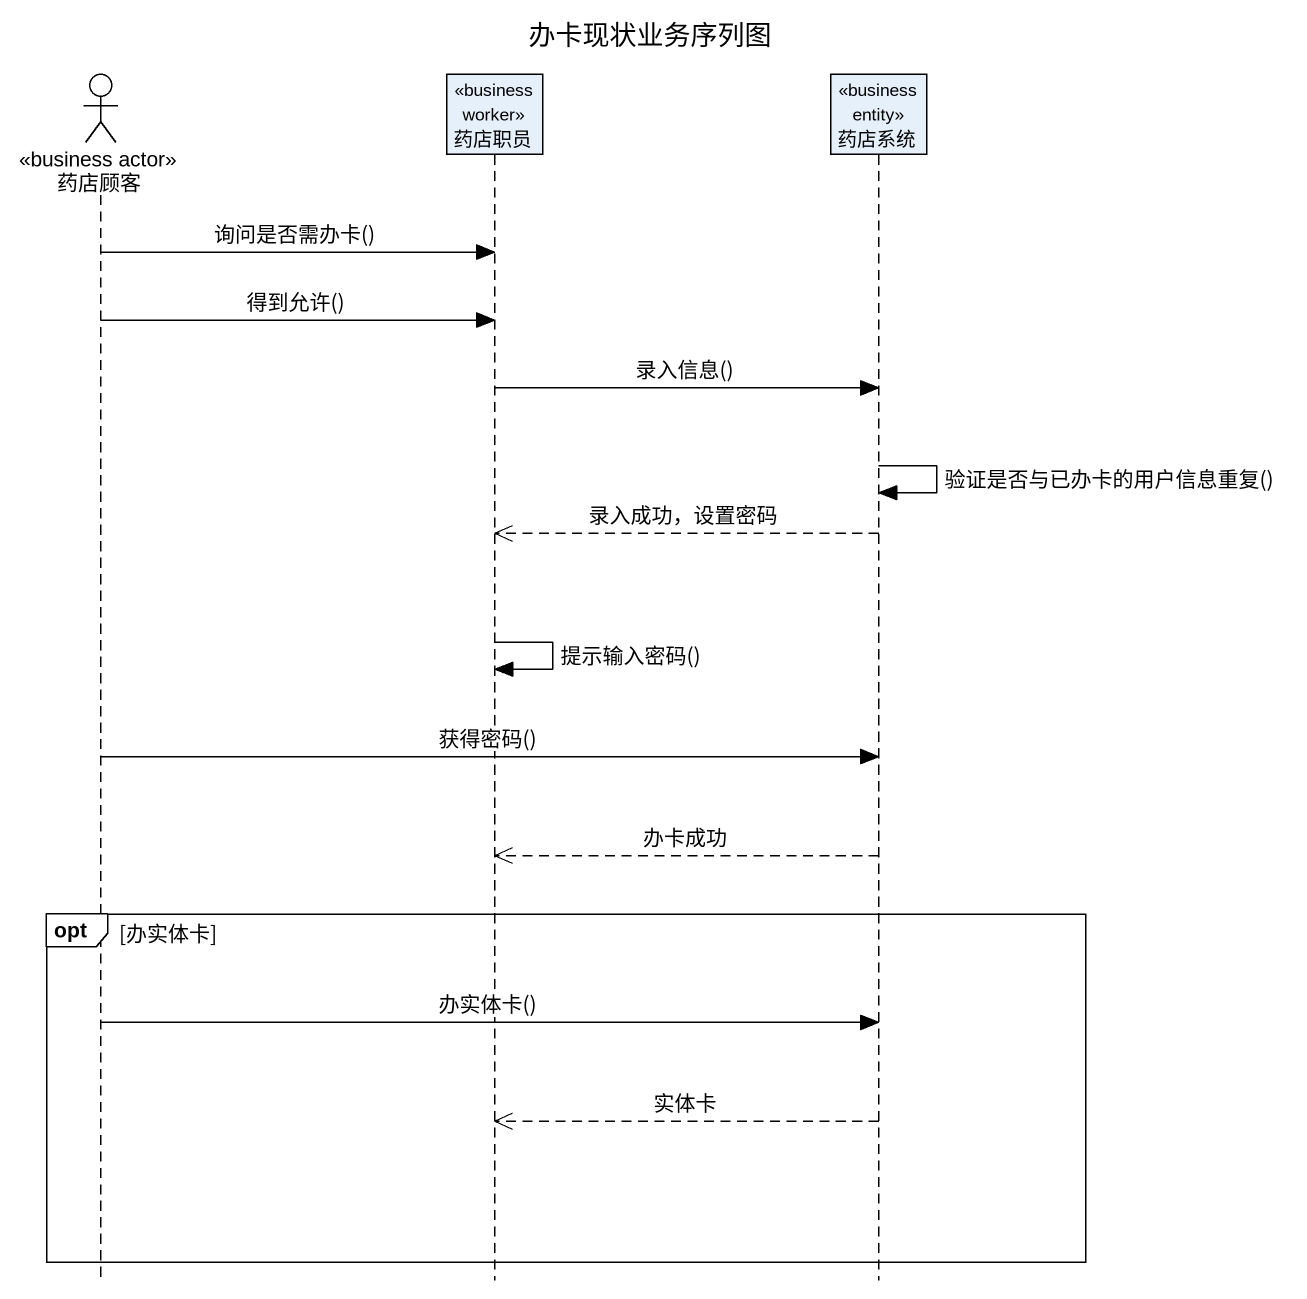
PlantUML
@startuml
title 办卡现状业务序列图
hide footbox
actor 药店顾客 <<business actor>>
participant 药店职员 <<business worker>>
participant 药店系统 <<business entity>>

药店顾客 -> 药店职员 : 询问是否需办卡()
药店顾客 -> 药店职员 : 得到允许()
药店职员 -> 药店系统 : 录入信息()
药店系统 -> 药店系统 : 验证是否与已办卡的用户信息重复()
药店系统 -->> 药店职员 : 录入成功，设置密码
药店职员 -> 药店职员 : 提示输入密码()
药店顾客 -> 药店系统 : 获得密码()
药店系统 -->> 药店职员 : 办卡成功
opt 办实体卡
  药店顾客 -> 药店系统 : 办实体卡()
  药店系统 -->> 药店职员 : 实体卡
end
@enduml
